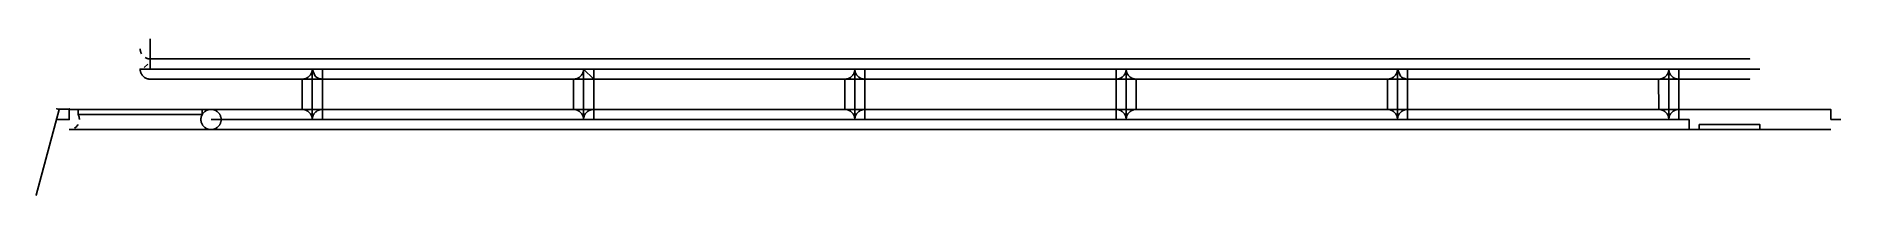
# Model space of a CAD drawing. Header units: inches. Extents: x -1.1 to 88, y 0 to 7.8.
import ezdxf

# ---------------------------------------------------------------- set-up
doc = ezdxf.new("R2010")
doc.units = ezdxf.units.IN
doc.header["$MEASUREMENT"] = 0
doc.layers.get('0').update_dxf_attribs({"true_color": 0x5890e1})

msp = doc.modelspace()

# ---------------------------------------------------------------- linework, layer by layer
for points in [[(4, 7.25, 0), (4.001, 7.217, 0), (4.004, 7.185, 0), (4.01, 7.152, 0), (4.017, 7.121, 0), (4.027, 7.089, 0), (4.038, 7.059, 0), (4.052, 7.029, 0), (4.067, 7, 0)], [(4.5, 7.75, 5), (4.5, 6.75, 0)], [(4.5, 6.75, 44), (4.5, 7.75, 39)], [(4.5, 6.25, 44), (4.5, 7.25, 39)], [(4.5, 7.25, 5), (4.5, 6.25, 0)], [(84, 6.25, 0), (4, 6.25, 0), (4.001, 6.225, 0), (4.002, 6.201, 0), (4.005, 6.176, 0), (4.01, 6.152, 0), (4.015, 6.128, 0), (4.022, 6.105, 0), (4.029, 6.081, 0), (4.038, 6.059, 0), (4.048, 6.036, 0), (4.059, 6.015, 0), (4.071, 5.993, 0), (4.084, 5.973, 0), (4.098, 5.952, 0), (4.113, 5.933, 0), (4.129, 5.914, 0), (4.147, 5.896, 0), (4.164, 5.879, 0), (4.183, 5.863, 0), (4.203, 5.848, 0), (4.223, 5.834, 0), (4.243, 5.821, 0), (4.265, 5.809, 0), (4.286, 5.798, 0), (4.309, 5.788, 0), (4.332, 5.779, 0), (4.355, 5.772, 0), (4.378, 5.765, 0), (4.402, 5.76, 0), (4.426, 5.755, 0), (4.451, 5.752, 0), (4.475, 5.751, 0), (4.5, 5.75, 0), (12, 5.75, 0)], [(4.197, 6.321, 0), (4.385, 6.485, 0)], [(4.25, 6.817, 0), (4.279, 6.802, 0), (4.309, 6.788, 0), (4.339, 6.777, 0), (4.371, 6.767, 0), (4.402, 6.76, 0), (4.435, 6.754, 0), (4.467, 6.751, 0), (4.5, 6.75, 0), (83.5, 6.75, 0)], [(83, 6.75, 0), (83.5, 6.75, 0), (5, 6.75, 0)], [(12.063, 6.75, 0), (12.032, 6.753, 0), (12, 6.754, 0), (11.968, 6.753, 0), (11.937, 6.75, 0)], [(12.502, 6.251, 0), (12.5, 3.75, 0)], [(13, 6.75, 0), (13, 6.748, 0)], [(13, 6.25, 0), (13, 3.75, 0)], [(25.9, 6.25, 0), (25.9, 3.75, 0)], [(26.4, 6.25, 0), (26.4, 3.75, 0)], [(39.3, 6.25, 0), (39.3, 3.75, 0)], [(39.8, 6.25, 0), (39.8, 3.75, 0)], [(53.2, 6.25, 0), (52.2, 6.25, 0), (52.2, 3.75, 0), (53.2, 3.75, 0)], [(52.7, 6.25, 0), (52.7, 3.75, 0)], [(66.1, 6.25, 0), (66.1, 3.75, 0)], [(66.6, 6.25, 0), (66.6, 3.75, 0)], [(79.001, 6.75, 0), (78.999, 6.75, 0)], [(79.5, 6.25, 0), (79.5, 3.751, 0)], [(80, 3.751, 0), (80, 3.75, 0), (80, 6.25, 0)], [(80, 5.75, 0), (83.5, 5.75, 0), (4.5, 5.75, 0)], [(13, 5.752, 0), (13, 5.75, 0), (25.4, 5.75, 0)], [(26.4, 5.75, 0), (38.8, 5.75, 0)], [(39.8, 5.75, 0), (52.2, 5.75, 0)], [(53.2, 5.75, 0), (65.6, 5.75, 0)], [(66.6, 5.75, 0), (79.001, 5.75, 0)], [(0.5, 4.25, 0), (0.5, 4.282, 0), (0.5, 3.75, 0), (0, 3.75, 0), (-0.134, 3.75, 0)], [(12, 4.25, 0), (1, 4.25, 0), (0.5, 4.25, 0), (87.5, 4.25, 0), (80.52, 4.25, 0)], [(1, 3.75, 0), (0.999, 3.783, 0), (0.996, 3.815, 0), (0.99, 3.848, 0), (0.983, 3.879, 0), (0.973, 3.911, 0), (0.962, 3.941, 0), (0.948, 3.971, 0), (0.933, 4, 0), (7.067, 4, 0), (7.067, 4.25, 0), (0.933, 4.25, 0), (0.933, 4, 0)], [(7.5, 3.75, 44), (80.5, 3.75, 44), (80.5, 3.25, 44), (87.5, 3.25, 44)], [(13, 4.25, 0), (25.4, 4.25, 0)], [(26.4, 4.25, 0), (38.8, 4.25, 0)], [(39.8, 4.25, 0), (52.2, 4.25, 0)], [(53.2, 4.25, 0), (65.6, 4.25, 0)], [(66.6, 4.25, 0), (79, 4.25, 0)], [(87, 4.25, 0), (87.5, 4.25, 0), (79.999, 4.25, 0)], [(87.5, 4.25, 0), (87.5, 3.75, 0)], [(87.5, 3.75, 44), (88, 3.75, 44)], [(0.5, 3.25, 0), (87.5, 3.25, 0)], [(0.75, 3.317, 0), (0.778, 3.334, 0), (0.804, 3.353, 0), (0.83, 3.374, 0), (0.854, 3.396, 0), (0.876, 3.42, 0), (0.897, 3.446, 0), (0.916, 3.472, 0), (0.933, 3.5, 0)], [(79.999, 3.25, 0), (80.001, 3.25, 0)], [(84, 3.5, 40.5), (81, 3.5, 40.5)], [(84, 3.25, 44), (84, 3.5, 44), (81, 3.5, 44), (81, 3.25, 44)]]:
    msp.add_polyline3d(points)
for points in [[(13, 4.25, 0), (12.975, 4.249, 0), (12.951, 4.248, 0), (12.926, 4.245, 0), (12.902, 4.24, 0), (12.878, 4.235, 0), (12.855, 4.228, 0), (12.831, 4.221, 0), (12.809, 4.212, 0), (12.786, 4.202, 0), (12.765, 4.191, 0), (12.743, 4.179, 0), (12.723, 4.166, 0), (12.703, 4.152, 0), (12.683, 4.137, 0), (12.664, 4.121, 0), (12.646, 4.104, 0), (12.629, 4.086, 0), (12.613, 4.067, 0), (12.598, 4.047, 0), (12.584, 4.027, 0), (12.571, 4.007, 0), (12.559, 3.985, 0), (12.548, 3.964, 0), (12.538, 3.941, 0), (12.529, 3.919, 0), (12.522, 3.895, 0), (12.515, 3.872, 0), (12.51, 3.848, 0), (12.505, 3.824, 0), (12.502, 3.799, 0), (12.501, 3.775, 0), (12.5, 3.75, 0), (12.499, 3.775, 0), (12.498, 3.799, 0), (12.495, 3.824, 0), (12.49, 3.848, 0), (12.485, 3.872, 0), (12.478, 3.895, 0), (12.471, 3.919, 0), (12.462, 3.941, 0), (12.452, 3.964, 0), (12.441, 3.985, 0), (12.429, 4.007, 0), (12.416, 4.027, 0), (12.402, 4.047, 0), (12.387, 4.067, 0), (12.371, 4.086, 0), (12.354, 4.104, 0), (12.336, 4.121, 0), (12.317, 4.137, 0), (12.297, 4.152, 0), (12.277, 4.166, 0), (12.257, 4.179, 0), (12.235, 4.191, 0), (12.214, 4.202, 0), (12.191, 4.212, 0), (12.169, 4.221, 0), (12.145, 4.228, 0), (12.122, 4.235, 0), (12.098, 4.24, 0), (12.074, 4.245, 0), (12.049, 4.248, 0), (12.025, 4.249, 0), (12, 4.25, 0), (12, 5.75, 0), (12.026, 5.751, 0), (12.051, 5.753, 0), (12.076, 5.756, 0), (12.101, 5.76, 0), (12.125, 5.766, 0), (12.149, 5.773, 0), (12.172, 5.78, 0), (12.195, 5.789, 0), (12.217, 5.799, 0), (12.239, 5.81, 0), (12.26, 5.823, 0), (12.28, 5.836, 0), (12.3, 5.85, 0), (12.319, 5.864, 0), (12.337, 5.88, 0), (12.355, 5.897, 0), (12.371, 5.914, 0), (12.387, 5.932, 0), (12.402, 5.951, 0), (12.416, 5.971, 0), (12.429, 5.991, 0), (12.441, 6.012, 0), (12.452, 6.034, 0), (12.462, 6.056, 0), (12.471, 6.079, 0), (12.479, 6.102, 0), (12.486, 6.126, 0), (12.492, 6.15, 0), (12.496, 6.175, 0), (12.499, 6.2, 0), (12.501, 6.225, 0), (12.502, 6.251, 0), (12.648, 5.898, 0), (12.665, 5.881, 0), (12.684, 5.865, 0), (12.703, 5.85, 0), (12.723, 5.836, 0), (12.744, 5.823, 0), (12.765, 5.811, 0), (12.787, 5.799, 0), (12.809, 5.79, 0), (12.832, 5.781, 0), (12.855, 5.773, 0), (12.878, 5.766, 0), (12.902, 5.761, 0), (12.926, 5.757, 0), (12.951, 5.753, 0), (12.975, 5.752, 0), (13, 5.751, 0)], [(26.4, 4.25, 0), (26.375, 4.249, 0), (26.351, 4.248, 0), (26.326, 4.245, 0), (26.302, 4.24, 0), (26.278, 4.235, 0), (26.255, 4.228, 0), (26.231, 4.221, 0), (26.209, 4.212, 0), (26.186, 4.202, 0), (26.165, 4.191, 0), (26.143, 4.179, 0), (26.123, 4.166, 0), (26.103, 4.152, 0), (26.083, 4.137, 0), (26.064, 4.121, 0), (26.046, 4.104, 0), (26.029, 4.086, 0), (26.013, 4.067, 0), (25.998, 4.047, 0), (25.984, 4.027, 0), (25.971, 4.007, 0), (25.959, 3.985, 0), (25.948, 3.964, 0), (25.938, 3.941, 0), (25.929, 3.919, 0), (25.922, 3.895, 0), (25.915, 3.872, 0), (25.91, 3.848, 0), (25.905, 3.824, 0), (25.902, 3.799, 0), (25.901, 3.775, 0), (25.9, 3.75, 0), (25.899, 3.775, 0), (25.898, 3.799, 0), (25.895, 3.824, 0), (25.89, 3.848, 0), (25.885, 3.872, 0), (25.878, 3.895, 0), (25.871, 3.919, 0), (25.862, 3.941, 0), (25.852, 3.964, 0), (25.841, 3.985, 0), (25.829, 4.007, 0), (25.816, 4.027, 0), (25.802, 4.047, 0), (25.787, 4.067, 0), (25.771, 4.086, 0), (25.754, 4.104, 0), (25.736, 4.121, 0), (25.717, 4.137, 0), (25.697, 4.152, 0), (25.677, 4.166, 0), (25.657, 4.179, 0), (25.635, 4.191, 0), (25.614, 4.202, 0), (25.591, 4.212, 0), (25.569, 4.221, 0), (25.545, 4.228, 0), (25.522, 4.235, 0), (25.498, 4.24, 0), (25.474, 4.245, 0), (25.449, 4.248, 0), (25.425, 4.249, 0), (25.4, 4.25, 0), (25.4, 5.75, 0), (25.425, 5.751, 0), (25.449, 5.752, 0), (25.474, 5.755, 0), (25.498, 5.76, 0), (25.522, 5.765, 0), (25.545, 5.772, 0), (25.569, 5.779, 0), (25.591, 5.788, 0), (25.614, 5.798, 0), (25.635, 5.809, 0), (25.657, 5.821, 0), (25.677, 5.834, 0), (25.697, 5.848, 0), (25.717, 5.863, 0), (25.736, 5.879, 0), (25.754, 5.896, 0), (25.771, 5.914, 0), (25.787, 5.933, 0), (25.802, 5.953, 0), (25.816, 5.973, 0), (25.829, 5.993, 0), (25.841, 6.015, 0), (25.852, 6.036, 0), (25.862, 6.059, 0), (25.871, 6.081, 0), (25.878, 6.105, 0), (25.885, 6.128, 0), (25.89, 6.152, 0), (25.895, 6.176, 0), (25.898, 6.201, 0), (25.899, 6.225, 0), (25.9, 6.25, 0), (26.4, 5.75, 0)], [(38.8, 5.75, 0), (38.825, 5.751, 0), (38.849, 5.752, 0), (38.874, 5.755, 0), (38.898, 5.76, 0), (38.922, 5.765, 0), (38.945, 5.772, 0), (38.969, 5.779, 0), (38.991, 5.788, 0), (39.014, 5.798, 0), (39.035, 5.809, 0), (39.057, 5.821, 0), (39.077, 5.834, 0), (39.097, 5.848, 0), (39.117, 5.863, 0), (39.136, 5.879, 0), (39.154, 5.896, 0), (39.171, 5.914, 0), (39.187, 5.933, 0), (39.202, 5.953, 0), (39.216, 5.973, 0), (39.229, 5.993, 0), (39.241, 6.015, 0), (39.252, 6.036, 0), (39.262, 6.059, 0), (39.271, 6.081, 0), (39.278, 6.105, 0), (39.285, 6.128, 0), (39.29, 6.152, 0), (39.295, 6.176, 0), (39.298, 6.201, 0), (39.299, 6.225, 0), (39.3, 6.25, 0), (39.301, 6.224, 0), (39.303, 6.199, 0), (39.306, 6.174, 0), (39.31, 6.149, 0), (39.316, 6.125, 0), (39.322, 6.101, 0), (39.33, 6.078, 0), (39.339, 6.055, 0), (39.349, 6.033, 0), (39.36, 6.012, 0), (39.372, 5.991, 0), (39.385, 5.971, 0), (39.399, 5.951, 0), (39.414, 5.932, 0), (39.43, 5.914, 0), (39.447, 5.897, 0), (39.464, 5.88, 0), (39.482, 5.864, 0), (39.501, 5.849, 0), (39.521, 5.835, 0), (39.541, 5.822, 0), (39.562, 5.81, 0), (39.583, 5.799, 0), (39.605, 5.789, 0), (39.628, 5.78, 0), (39.651, 5.773, 0), (39.675, 5.766, 0), (39.699, 5.76, 0), (39.724, 5.756, 0), (39.749, 5.753, 0), (39.774, 5.751, 0), (39.8, 5.75, 0), (39.8, 4.25, 0), (39.775, 4.249, 0), (39.751, 4.248, 0), (39.726, 4.245, 0), (39.702, 4.24, 0), (39.678, 4.235, 0), (39.655, 4.228, 0), (39.631, 4.221, 0), (39.609, 4.212, 0), (39.586, 4.202, 0), (39.565, 4.191, 0), (39.543, 4.179, 0), (39.523, 4.166, 0), (39.503, 4.152, 0), (39.483, 4.137, 0), (39.464, 4.121, 0), (39.446, 4.104, 0), (39.429, 4.086, 0), (39.413, 4.067, 0), (39.398, 4.047, 0), (39.384, 4.027, 0), (39.371, 4.007, 0), (39.359, 3.985, 0), (39.348, 3.964, 0), (39.338, 3.941, 0), (39.329, 3.919, 0), (39.322, 3.895, 0), (39.315, 3.872, 0), (39.31, 3.848, 0), (39.305, 3.824, 0), (39.302, 3.799, 0), (39.301, 3.775, 0), (39.3, 3.75, 0), (39.299, 3.775, 0), (39.298, 3.799, 0), (39.295, 3.824, 0), (39.29, 3.848, 0), (39.285, 3.872, 0), (39.278, 3.895, 0), (39.271, 3.919, 0), (39.262, 3.941, 0), (39.252, 3.964, 0), (39.241, 3.985, 0), (39.229, 4.007, 0), (39.216, 4.027, 0), (39.202, 4.047, 0), (39.187, 4.067, 0), (39.171, 4.086, 0), (39.154, 4.104, 0), (39.136, 4.121, 0), (39.117, 4.137, 0), (39.097, 4.152, 0), (39.077, 4.166, 0), (39.057, 4.179, 0), (39.035, 4.191, 0), (39.014, 4.202, 0), (38.991, 4.212, 0), (38.969, 4.221, 0), (38.945, 4.228, 0), (38.922, 4.235, 0), (38.898, 4.24, 0), (38.874, 4.245, 0), (38.849, 4.248, 0), (38.825, 4.249, 0), (38.8, 4.25, 0)], [(53.2, 4.25, 0), (53.175, 4.249, 0), (53.151, 4.248, 0), (53.126, 4.245, 0), (53.102, 4.24, 0), (53.078, 4.235, 0), (53.055, 4.228, 0), (53.031, 4.221, 0), (53.009, 4.212, 0), (52.986, 4.202, 0), (52.965, 4.191, 0), (52.943, 4.179, 0), (52.923, 4.166, 0), (52.903, 4.152, 0), (52.883, 4.137, 0), (52.864, 4.121, 0), (52.846, 4.104, 0), (52.829, 4.086, 0), (52.813, 4.067, 0), (52.798, 4.047, 0), (52.784, 4.027, 0), (52.771, 4.007, 0), (52.759, 3.985, 0), (52.748, 3.964, 0), (52.738, 3.941, 0), (52.729, 3.919, 0), (52.722, 3.895, 0), (52.715, 3.872, 0), (52.71, 3.848, 0), (52.705, 3.824, 0), (52.702, 3.799, 0), (52.701, 3.775, 0), (52.7, 3.75, 0), (52.699, 3.775, 0), (52.698, 3.799, 0), (52.695, 3.824, 0), (52.69, 3.848, 0), (52.685, 3.872, 0), (52.678, 3.895, 0), (52.671, 3.919, 0), (52.662, 3.941, 0), (52.652, 3.964, 0), (52.641, 3.985, 0), (52.629, 4.007, 0), (52.616, 4.027, 0), (52.602, 4.047, 0), (52.587, 4.067, 0), (52.571, 4.086, 0), (52.554, 4.104, 0), (52.536, 4.121, 0), (52.517, 4.137, 0), (52.497, 4.152, 0), (52.477, 4.166, 0), (52.457, 4.179, 0), (52.435, 4.191, 0), (52.414, 4.202, 0), (52.391, 4.212, 0), (52.369, 4.221, 0), (52.345, 4.228, 0), (52.322, 4.235, 0), (52.298, 4.24, 0), (52.274, 4.245, 0), (52.249, 4.248, 0), (52.225, 4.249, 0), (52.2, 4.25, 0), (52.2, 5.75, 0), (52.225, 5.751, 0), (52.249, 5.752, 0), (52.274, 5.755, 0), (52.298, 5.76, 0), (52.322, 5.765, 0), (52.345, 5.772, 0), (52.369, 5.779, 0), (52.391, 5.788, 0), (52.414, 5.798, 0), (52.435, 5.809, 0), (52.457, 5.821, 0), (52.477, 5.834, 0), (52.497, 5.848, 0), (52.517, 5.863, 0), (52.536, 5.879, 0), (52.554, 5.896, 0), (52.571, 5.914, 0), (52.587, 5.933, 0), (52.602, 5.953, 0), (52.616, 5.973, 0), (52.629, 5.993, 0), (52.641, 6.015, 0), (52.652, 6.036, 0), (52.662, 6.059, 0), (52.671, 6.081, 0), (52.678, 6.105, 0), (52.685, 6.128, 0), (52.69, 6.152, 0), (52.695, 6.176, 0), (52.698, 6.201, 0), (52.699, 6.225, 0), (52.7, 6.25, 0), (52.701, 6.225, 0), (52.702, 6.201, 0), (52.705, 6.176, 0), (52.71, 6.152, 0), (52.715, 6.128, 0), (52.722, 6.105, 0), (52.729, 6.081, 0), (52.738, 6.059, 0), (52.748, 6.036, 0), (52.759, 6.015, 0), (52.771, 5.993, 0), (52.784, 5.973, 0), (52.798, 5.953, 0), (52.813, 5.933, 0), (52.829, 5.914, 0), (52.846, 5.896, 0), (52.864, 5.879, 0), (52.883, 5.863, 0), (52.903, 5.848, 0), (52.923, 5.834, 0), (52.943, 5.821, 0), (52.965, 5.809, 0), (52.986, 5.798, 0), (53.009, 5.788, 0), (53.031, 5.779, 0), (53.055, 5.772, 0), (53.078, 5.765, 0), (53.102, 5.76, 0), (53.126, 5.755, 0), (53.151, 5.752, 0), (53.175, 5.751, 0), (53.2, 5.75, 0)], [(66.6, 5.75, 0), (66.6, 4.25, 0), (66.575, 4.249, 0), (66.551, 4.248, 0), (66.526, 4.245, 0), (66.502, 4.24, 0), (66.478, 4.235, 0), (66.455, 4.228, 0), (66.431, 4.221, 0), (66.409, 4.212, 0), (66.386, 4.202, 0), (66.365, 4.191, 0), (66.343, 4.179, 0), (66.323, 4.166, 0), (66.303, 4.152, 0), (66.283, 4.137, 0), (66.264, 4.121, 0), (66.246, 4.104, 0), (66.229, 4.086, 0), (66.213, 4.067, 0), (66.198, 4.047, 0), (66.184, 4.027, 0), (66.171, 4.007, 0), (66.159, 3.985, 0), (66.148, 3.964, 0), (66.138, 3.941, 0), (66.129, 3.919, 0), (66.122, 3.895, 0), (66.115, 3.872, 0), (66.11, 3.848, 0), (66.105, 3.824, 0), (66.102, 3.799, 0), (66.101, 3.775, 0), (66.1, 3.75, 0), (66.099, 3.775, 0), (66.098, 3.799, 0), (66.095, 3.824, 0), (66.09, 3.848, 0), (66.085, 3.872, 0), (66.078, 3.895, 0), (66.071, 3.919, 0), (66.062, 3.941, 0), (66.052, 3.964, 0), (66.041, 3.985, 0), (66.029, 4.007, 0), (66.016, 4.027, 0), (66.002, 4.047, 0), (65.987, 4.067, 0), (65.971, 4.086, 0), (65.954, 4.104, 0), (65.936, 4.121, 0), (65.917, 4.137, 0), (65.897, 4.152, 0), (65.877, 4.166, 0), (65.857, 4.179, 0), (65.835, 4.191, 0), (65.814, 4.202, 0), (65.791, 4.212, 0), (65.769, 4.221, 0), (65.745, 4.228, 0), (65.722, 4.235, 0), (65.698, 4.24, 0), (65.674, 4.245, 0), (65.649, 4.248, 0), (65.625, 4.249, 0), (65.6, 4.25, 0), (65.6, 5.75, 0), (65.625, 5.751, 0), (65.649, 5.752, 0), (65.674, 5.755, 0), (65.698, 5.76, 0), (65.722, 5.765, 0), (65.745, 5.772, 0), (65.769, 5.779, 0), (65.791, 5.788, 0), (65.814, 5.798, 0), (65.835, 5.809, 0), (65.857, 5.821, 0), (65.877, 5.834, 0), (65.897, 5.848, 0), (65.917, 5.863, 0), (65.936, 5.879, 0), (65.954, 5.896, 0), (65.971, 5.914, 0), (65.987, 5.933, 0), (66.002, 5.953, 0), (66.016, 5.973, 0), (66.029, 5.993, 0), (66.041, 6.015, 0), (66.052, 6.036, 0), (66.062, 6.059, 0), (66.071, 6.081, 0), (66.078, 6.105, 0), (66.085, 6.128, 0), (66.09, 6.152, 0), (66.095, 6.176, 0), (66.098, 6.201, 0), (66.099, 6.225, 0), (66.1, 6.25, 0), (66.246, 5.896, 0), (66.264, 5.88, 0), (66.283, 5.864, 0), (66.303, 5.85, 0), (66.323, 5.838, 0), (66.344, 5.826, 0), (66.365, 5.816, 0), (66.387, 5.806, 0), (66.41, 5.798, 0), (66.456, 5.783, 0), (66.503, 5.771, 0)], [(80.001, 4.25, 0), (79.976, 4.249, 0), (79.951, 4.248, 0), (79.927, 4.245, 0), (79.902, 4.24, 0), (79.879, 4.235, 0), (79.855, 4.229, 0), (79.832, 4.221, 0), (79.809, 4.212, 0), (79.787, 4.202, 0), (79.765, 4.191, 0), (79.744, 4.179, 0), (79.723, 4.166, 0), (79.703, 4.152, 0), (79.684, 4.137, 0), (79.665, 4.121, 0), (79.647, 4.104, 0), (79.63, 4.086, 0), (79.614, 4.067, 0), (79.598, 4.048, 0), (79.584, 4.028, 0), (79.571, 4.007, 0), (79.559, 3.986, 0), (79.548, 3.964, 0), (79.538, 3.942, 0), (79.529, 3.919, 0), (79.522, 3.896, 0), (79.515, 3.872, 0), (79.51, 3.848, 0), (79.505, 3.824, 0), (79.502, 3.799, 0), (79.501, 3.775, 0), (79.5, 3.75, 0), (79.499, 3.775, 0), (79.498, 3.799, 0), (79.495, 3.824, 0), (79.49, 3.848, 0), (79.485, 3.872, 0), (79.478, 3.895, 0), (79.471, 3.919, 0), (79.462, 3.941, 0), (79.452, 3.964, 0), (79.441, 3.985, 0), (79.429, 4.007, 0), (79.416, 4.027, 0), (79.402, 4.047, 0), (79.387, 4.067, 0), (79.371, 4.086, 0), (79.354, 4.104, 0), (79.336, 4.121, 0), (79.317, 4.137, 0), (79.297, 4.152, 0), (79.277, 4.166, 0), (79.257, 4.179, 0), (79.235, 4.191, 0), (79.214, 4.202, 0), (79.191, 4.212, 0), (79.169, 4.221, 0), (79.145, 4.228, 0), (79.122, 4.235, 0), (79.098, 4.24, 0), (79.074, 4.245, 0), (79.049, 4.248, 0), (79.025, 4.249, 0), (79, 4.25, 0), (78.999, 5.75, 0), (79.024, 5.751, 0), (79.049, 5.752, 0), (79.073, 5.755, 0), (79.098, 5.76, 0), (79.121, 5.765, 0), (79.145, 5.771, 0), (79.168, 5.779, 0), (79.191, 5.788, 0), (79.213, 5.798, 0), (79.235, 5.809, 0), (79.256, 5.821, 0), (79.277, 5.834, 0), (79.297, 5.848, 0), (79.316, 5.863, 0), (79.335, 5.879, 0), (79.353, 5.896, 0), (79.37, 5.914, 0), (79.386, 5.933, 0), (79.402, 5.952, 0), (79.416, 5.972, 0), (79.429, 5.993, 0), (79.441, 6.014, 0), (79.452, 6.036, 0), (79.462, 6.058, 0), (79.471, 6.081, 0), (79.478, 6.104, 0), (79.485, 6.128, 0), (79.49, 6.152, 0), (79.495, 6.176, 0), (79.498, 6.201, 0), (79.499, 6.225, 0), (79.5, 6.25, 0), (79.501, 6.224, 0), (79.503, 6.199, 0), (79.506, 6.174, 0), (79.51, 6.149, 0), (79.516, 6.125, 0), (79.522, 6.101, 0), (79.53, 6.078, 0), (79.539, 6.055, 0), (79.549, 6.033, 0), (79.56, 6.012, 0), (79.572, 5.991, 0), (79.585, 5.971, 0), (79.599, 5.951, 0), (79.614, 5.932, 0), (79.63, 5.914, 0), (79.647, 5.897, 0), (79.664, 5.88, 0), (79.682, 5.864, 0), (79.701, 5.849, 0), (79.721, 5.835, 0), (79.741, 5.822, 0), (79.762, 5.81, 0), (79.783, 5.799, 0), (79.805, 5.789, 0), (79.828, 5.78, 0), (79.851, 5.773, 0), (79.875, 5.766, 0), (79.899, 5.76, 0), (79.924, 5.756, 0), (79.949, 5.753, 0), (79.974, 5.751, 0), (80, 5.75, 0)], [(0.5, 4.266, 0), (-0.121, 4.282, 0), (0, 4.25, 0), (-1.139, 0, 0), (0, 4.25, 0)], [(8, 3.75, 44), (7.999, 3.776, 44), (7.997, 3.801, 44), (7.994, 3.826, 44), (7.99, 3.851, 44), (7.984, 3.875, 44), (7.977, 3.899, 44), (7.97, 3.922, 44), (7.961, 3.945, 44), (7.951, 3.967, 44), (7.94, 3.988, 44), (7.928, 4.009, 44), (7.915, 4.029, 44), (7.901, 4.049, 44), (7.886, 4.068, 44), (7.87, 4.086, 44), (7.853, 4.103, 44), (7.836, 4.12, 44), (7.818, 4.136, 44), (7.799, 4.151, 44), (7.779, 4.165, 44), (7.759, 4.178, 44), (7.738, 4.19, 44), (7.717, 4.201, 44), (7.694, 4.211, 44), (7.672, 4.22, 44), (7.649, 4.227, 44), (7.625, 4.234, 44), (7.601, 4.24, 44), (7.576, 4.244, 44), (7.551, 4.247, 44), (7.526, 4.249, 44), (7.5, 4.25, 44), (7.474, 4.249, 44), (7.449, 4.247, 44), (7.424, 4.244, 44), (7.399, 4.24, 44), (7.375, 4.234, 44), (7.351, 4.227, 44), (7.328, 4.22, 44), (7.305, 4.211, 44), (7.283, 4.201, 44), (7.262, 4.19, 44), (7.241, 4.178, 44), (7.221, 4.165, 44), (7.201, 4.151, 44), (7.182, 4.136, 44), (7.164, 4.12, 44), (7.147, 4.103, 44), (7.13, 4.086, 44), (7.114, 4.068, 44), (7.099, 4.049, 44), (7.085, 4.029, 44), (7.072, 4.009, 44), (7.06, 3.988, 44), (7.049, 3.967, 44), (7.039, 3.945, 44), (7.03, 3.922, 44), (7.022, 3.899, 44), (7.016, 3.875, 44), (7.01, 3.851, 44), (7.006, 3.826, 44), (7.003, 3.801, 44), (7.001, 3.776, 44), (7, 3.75, 44), (7.001, 3.724, 44), (7.003, 3.699, 44), (7.006, 3.674, 44), (7.01, 3.649, 44), (7.016, 3.625, 44), (7.022, 3.601, 44), (7.03, 3.578, 44), (7.039, 3.555, 44), (7.049, 3.533, 44), (7.06, 3.512, 44), (7.072, 3.491, 44), (7.085, 3.471, 44), (7.099, 3.451, 44), (7.114, 3.432, 44), (7.13, 3.414, 44), (7.147, 3.397, 44), (7.164, 3.38, 44), (7.182, 3.364, 44), (7.201, 3.349, 44), (7.221, 3.335, 44), (7.241, 3.322, 44), (7.262, 3.31, 44), (7.283, 3.299, 44), (7.305, 3.289, 44), (7.328, 3.28, 44), (7.351, 3.273, 44), (7.375, 3.266, 44), (7.399, 3.26, 44), (7.424, 3.256, 44), (7.449, 3.253, 44), (7.474, 3.251, 44), (7.5, 3.25, 44), (7.526, 3.251, 44), (7.551, 3.253, 44), (7.576, 3.256, 44), (7.601, 3.26, 44), (7.625, 3.266, 44), (7.649, 3.273, 44), (7.672, 3.28, 44), (7.694, 3.289, 44), (7.717, 3.299, 44), (7.738, 3.31, 44), (7.759, 3.322, 44), (7.779, 3.335, 44), (7.799, 3.349, 44), (7.818, 3.364, 44), (7.836, 3.38, 44), (7.853, 3.397, 44), (7.87, 3.414, 44), (7.886, 3.432, 44), (7.901, 3.451, 44), (7.915, 3.471, 44), (7.928, 3.491, 44), (7.94, 3.512, 44), (7.951, 3.533, 44), (7.961, 3.555, 44), (7.97, 3.578, 44), (7.977, 3.601, 44), (7.984, 3.625, 44), (7.99, 3.649, 44), (7.994, 3.674, 44), (7.997, 3.699, 44), (7.999, 3.724, 44)], [(81, 3.5, 0), (81, 3.25, 0), (84, 3.25, 0), (84, 3.5, 0)]]:
    msp.add_polyline3d(points, close=True)

doc.saveas('drawing.dxf')
